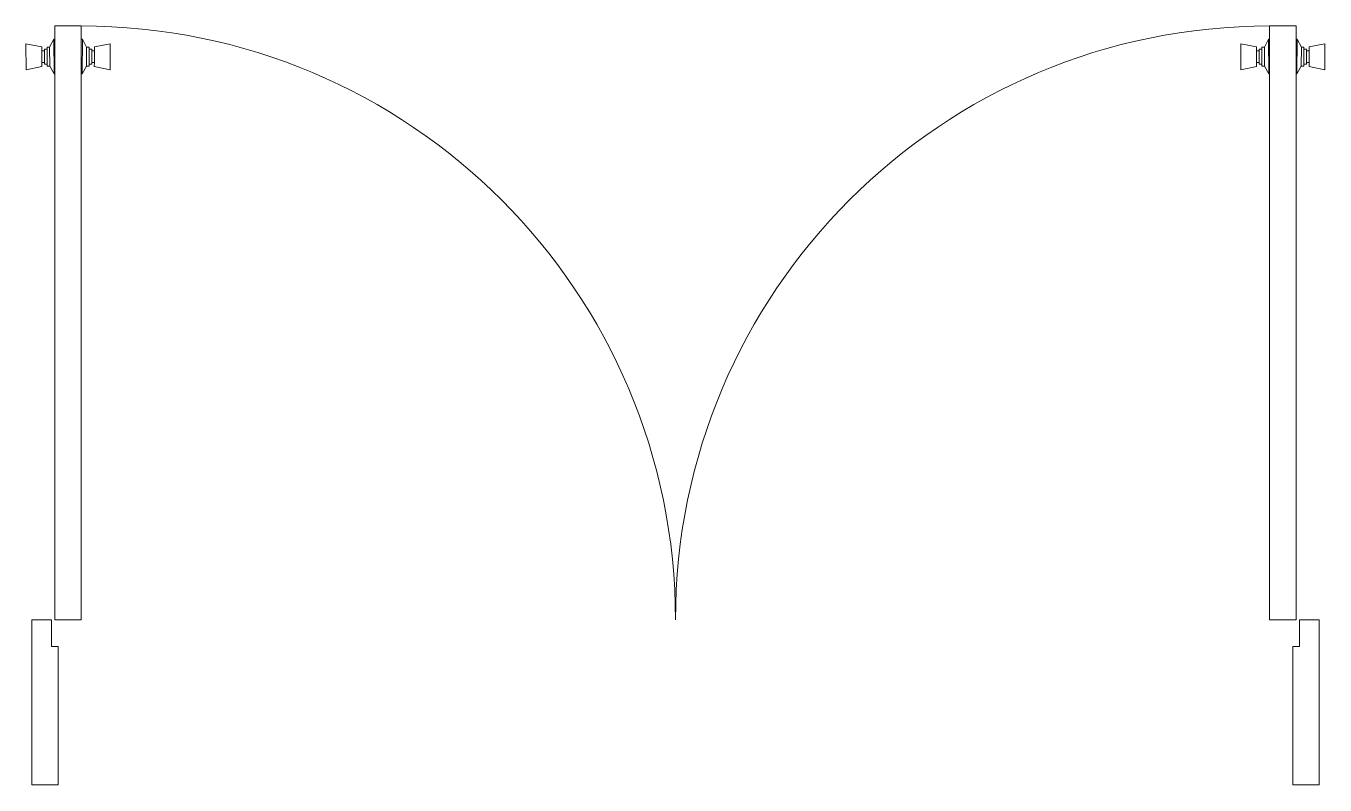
# Model space of a CAD drawing. Header units: metres. Extents: x 1083.13 to 1085.1, y 314.27 to 315.42.
import ezdxf

# ---------------------------------------------------------------- set-up
doc = ezdxf.new("R2010")
doc.units = ezdxf.units.M
doc.header["$LTSCALE"] = 0.3
doc.layers.get('0').update_dxf_attribs({"lineweight": 9})

msp = doc.modelspace()

# ---------------------------------------------------------------- linework, layer by layer
at = {"lineweight": 9}
for p, q in [((1083.1335, 315.3929), (1083.1338, 315.3531)), ((1083.1574, 315.3883), (1083.1335, 315.3929)), ((1083.1756, 315.3996), (1083.1694, 315.3876)), ((1083.176, 315.3471), (1083.1756, 315.3996)), ((1083.1772, 315.3996), (1083.1756, 315.3996)), ((1083.2174, 315.3996), (1083.219, 315.3996)), ((1083.2187, 315.3471), (1083.219, 315.3996)), ((1083.219, 315.3996), (1083.2253, 315.3876)), ((1083.2373, 315.3883), (1083.2611, 315.3929)), ((1083.2611, 315.3929), (1083.2609, 315.3531)), ((1084.9735, 315.3929), (1084.9738, 315.3531)), ((1084.9974, 315.3883), (1084.9735, 315.3929)), ((1085.0156, 315.3996), (1085.0094, 315.3876)), ((1085.0172, 315.3996), (1085.0156, 315.3996)), ((1085.016, 315.3471), (1085.0156, 315.3996)), ((1085.0574, 315.3996), (1085.059, 315.3996)), ((1085.0587, 315.3471), (1085.059, 315.3996)), ((1085.059, 315.3996), (1085.0653, 315.3876)), ((1085.0773, 315.3883), (1085.1011, 315.3929)), ((1085.1011, 315.3929), (1085.1009, 315.3531)), ((1083.1575, 315.3819), (1083.1574, 315.3883)), ((1083.1614, 315.382), (1083.1575, 315.3819)), ((1083.1576, 315.3644), (1083.1575, 315.3819)), ((1083.1614, 315.382), (1083.1614, 315.3844)), ((1083.1654, 315.3844), (1083.1614, 315.3844)), ((1083.1616, 315.3645), (1083.1614, 315.382)), ((1083.1694, 315.3876), (1083.1654, 315.3876)), ((1083.1654, 315.3844), (1083.1654, 315.3876)), ((1083.1656, 315.3621), (1083.1654, 315.3844)), ((1083.1696, 315.359), (1083.1694, 315.3876)), ((1083.2251, 315.359), (1083.2253, 315.3876)), ((1083.2253, 315.3876), (1083.2293, 315.3876)), ((1083.2291, 315.3621), (1083.2293, 315.3844)), ((1083.2293, 315.3844), (1083.2293, 315.3876)), ((1083.2293, 315.3844), (1083.2332, 315.3844)), ((1083.2331, 315.3645), (1083.2332, 315.382)), ((1083.2332, 315.382), (1083.2332, 315.3844)), ((1083.2332, 315.382), (1083.2372, 315.3819)), ((1083.2371, 315.3644), (1083.2372, 315.3819)), ((1083.2372, 315.3819), (1083.2373, 315.3883)), ((1084.9975, 315.3819), (1084.9974, 315.3883)), ((1085.0014, 315.382), (1084.9975, 315.3819)), ((1084.9976, 315.3644), (1084.9975, 315.3819)), ((1085.0014, 315.382), (1085.0014, 315.3844)), ((1085.0054, 315.3844), (1085.0014, 315.3844)), ((1085.0016, 315.3645), (1085.0014, 315.382)), ((1085.0094, 315.3876), (1085.0054, 315.3876)), ((1085.0054, 315.3844), (1085.0054, 315.3876)), ((1085.0056, 315.3621), (1085.0054, 315.3844)), ((1085.0096, 315.359), (1085.0094, 315.3876)), ((1085.0651, 315.359), (1085.0653, 315.3876)), ((1085.0653, 315.3876), (1085.0693, 315.3876)), ((1085.0691, 315.3621), (1085.0693, 315.3844)), ((1085.0693, 315.3844), (1085.0693, 315.3876)), ((1085.0693, 315.3844), (1085.0732, 315.3844)), ((1085.0731, 315.3645), (1085.0732, 315.382)), ((1085.0732, 315.382), (1085.0732, 315.3844)), ((1085.0732, 315.382), (1085.0772, 315.3819)), ((1085.0771, 315.3644), (1085.0772, 315.3819)), ((1085.0772, 315.3819), (1085.0773, 315.3883)), ((1083.1576, 315.3581), (1083.1338, 315.3531)), ((1083.1616, 315.3645), (1083.1576, 315.3644)), ((1083.1576, 315.3644), (1083.1576, 315.3581)), ((1083.1616, 315.3645), (1083.1616, 315.3621)), ((1083.1656, 315.3621), (1083.1616, 315.3621)), ((1083.1656, 315.3621), (1083.1656, 315.3589)), ((1083.1696, 315.359), (1083.1656, 315.3589)), ((1083.176, 315.3471), (1083.1696, 315.359)), ((1083.2187, 315.3471), (1083.2251, 315.359)), ((1083.2251, 315.359), (1083.2291, 315.3589)), ((1083.2291, 315.3621), (1083.2291, 315.3589)), ((1083.2291, 315.3621), (1083.2331, 315.3621)), ((1083.2331, 315.3645), (1083.2331, 315.3621)), ((1083.2331, 315.3645), (1083.2371, 315.3644)), ((1083.2371, 315.3644), (1083.237, 315.3581)), ((1083.237, 315.3581), (1083.2609, 315.3531)), ((1084.9976, 315.3581), (1084.9738, 315.3531)), ((1085.0016, 315.3645), (1084.9976, 315.3644)), ((1084.9976, 315.3644), (1084.9976, 315.3581)), ((1085.0016, 315.3645), (1085.0016, 315.3621)), ((1085.0056, 315.3621), (1085.0016, 315.3621)), ((1085.0056, 315.3621), (1085.0056, 315.3589)), ((1085.0096, 315.359), (1085.0056, 315.3589)), ((1085.016, 315.3471), (1085.0096, 315.359)), ((1085.0587, 315.3471), (1085.0651, 315.359)), ((1085.0651, 315.359), (1085.0691, 315.3589)), ((1085.0691, 315.3621), (1085.0691, 315.3589)), ((1085.0691, 315.3621), (1085.0731, 315.3621)), ((1085.0731, 315.3645), (1085.0731, 315.3621)), ((1085.0731, 315.3645), (1085.0771, 315.3644)), ((1085.0771, 315.3644), (1085.077, 315.3581)), ((1085.077, 315.3581), (1085.1009, 315.3531)), ((1083.1776, 315.3471), (1083.176, 315.3471)), ((1083.2171, 315.3471), (1083.2187, 315.3471)), ((1085.0176, 315.3471), (1085.016, 315.3471)), ((1085.0571, 315.3471), (1085.0587, 315.3471))]:
    msp.add_line(p, q, dxfattribs=at)
at = {"lineweight": 9, "ltscale": 0.3}
for points in [[(1083.2173, 314.5198), (1083.1773, 314.5198), (1083.1773, 315.4198), (1083.2173, 315.4198)], [(1085.0173, 314.5198), (1085.0573, 314.5198), (1085.0573, 315.4198), (1085.0173, 315.4198)], [(1083.1723, 314.5198), (1083.1723, 314.4798), (1083.1823, 314.4798), (1083.1823, 314.2698), (1083.1423, 314.2698), (1083.1423, 314.5198)], [(1085.0623, 314.5198), (1085.0623, 314.4798), (1085.0523, 314.4798), (1085.0523, 314.2698), (1085.0923, 314.2698), (1085.0923, 314.5198)]]:
    msp.add_lwpolyline(points, close=True, dxfattribs=at)
for centre, start, end in [((1083.2173, 314.5198), 0, 90), ((1085.0173, 314.5198), 90, 180)]:
    msp.add_arc(centre, 0.9, start, end, dxfattribs=at)

doc.saveas('drawing.dxf')
